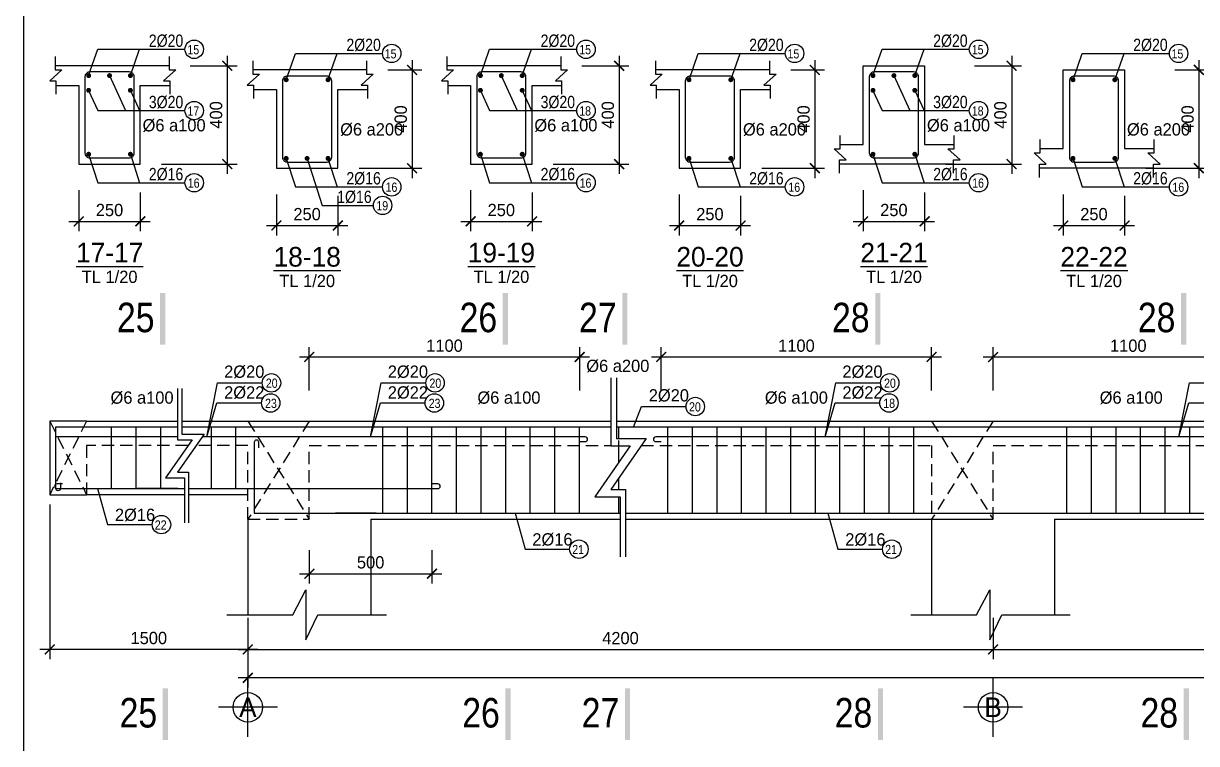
# Model space of a CAD drawing. Extents: x 394 to 4260, y -2056 to 747.
# Drawn here: x 3420.4 to 3659, y 411.4 to 557.9 of the extents above; entities that cross this region are included whole.
import ezdxf
from ezdxf.enums import TextEntityAlignment as Align

# ---------------------------------------------------------------- set-up
doc = ezdxf.new("R2010")
doc.units = 0
doc.header["$MEASUREMENT"] = 0
doc.linetypes.add('CENTER2', pattern=[1.125, 0.75, -0.125, 0.125, -0.125])
doc.linetypes.add('HIDDEN', pattern=[0.375, 0.25, -0.125])
doc.layers.get('0').update_dxf_attribs({"linetype": 'CONTINUOUS'})
doc.layers.get('DEFPOINTS').update_dxf_attribs({"linetype": 'CONTINUOUS'})
for name, color, linetype in [('cot', 8, 'CONTINUOUS'), ('DAI', 3, 'CONTINUOUS'), ('DIM', 1, 'CONTINUOUS'), ('DUT', 7, 'CENTER2'), ('MOTAAR', 1, 'CONTINUOUS'), ('TEXT', 7, 'CONTINUOUS'), ('THEP', 6, 'CONTINUOUS'), ('TU1', 9, 'CONTINUOUS'), ('TUONG', 7, 'CONTINUOUS')]:
    doc.layers.add(name, color=color, linetype=linetype)
doc.styles.add('DIM-NEW', font='VHELVCN.TTF')
doc.styles.add('style1', font='VGOUDYN.TTF')
doc.styles.add('T1', font='romans.shx')
doc.styles.add('T2', font='VTIMESN.TTF')
doc.dimstyles.new('TL20', dxfattribs={"dimtxt": 2.5, "dimasz": 2, "dimexe": 2, "dimexo": 2, "dimgap": 1, "dimtad": 1, "dimdec": 0, "dimlfac": 20, "dimzin": 0, "dimdsep": 46, "dimtxsty": 'T2', "dimblk": 'ARCHTICK', "dimcen": 2.5, "dimdle": 2, "dimclrd": 1, "dimclre": 1, "dimclrt": 2, "dimadec": 0, "dimazin": 0, "dimtfac": 1, "dimtdec": 0, "dimtix": 1, "dimtofl": 0, "dimtmove": 0, "dimatfit": 0, "dimldrblk": 'ARCHTICK', "dimfxl": 0, "dimtolj": 1, "dimtzin": 0, "dimlwd": -1, "dimlwe": -1, "dimarcsym": 0})

# ---------------------------------------------------------------- blocks, each defined once
blk = doc.blocks.new('_ARCHTICK')
at = {"color": 0, "linetype": 'ByBlock', "const_width": 0.15}
blk.add_lwpolyline([(-0.5, -0.5), (0.5, 0.5)], dxfattribs=at)
blk = doc.blocks.new('*D23')
at = {"layer": 'cot', "color": 1}
for p, q in [((3461.83, 551.26), (3461.83, 527.26)), ((3454.27, 549.26), (3463.83, 549.26)), ((3448.41, 529.26), (3463.83, 529.26))]:
    blk.add_line(p, q, dxfattribs=at)
at = {"layer": 'DEFPOINTS', "color": 0}
for p in [(3452.27, 549.26), (3446.41, 529.26), (3461.83, 529.26)]:
    blk.add_point(p, dxfattribs=at)
at = {"layer": 'cot', "color": 1, "xscale": 2, "yscale": 2, "zscale": 2}
for p, rotation in [((3461.83, 549.26), 90), ((3461.83, 529.26), 270)]:
    blk.add_blockref('_ARCHTICK', p, dxfattribs=dict(at, rotation=rotation))
at = {"layer": 'cot', "color": 2, "lineweight": -2, "insert": (3459.55, 539.26), "char_height": 2.5, "attachment_point": 5, "rotation": 90, "style": 'T2'}
blk.add_mtext('\\A1;400', dxfattribs=at)
blk = doc.blocks.new('*D22')
at = {"layer": 'cot', "color": 1}
for p, q in [((3431.62, 523.93), (3431.62, 515.6)), ((3444.12, 523.49), (3444.12, 515.6)), ((3429.62, 517.6), (3446.12, 517.6))]:
    blk.add_line(p, q, dxfattribs=at)
at = {"layer": 'DEFPOINTS', "color": 0}
for p in [(3431.62, 525.93), (3444.12, 525.49), (3444.12, 517.6)]:
    blk.add_point(p, dxfattribs=at)
at = {"layer": 'cot', "color": 1, "xscale": 2, "yscale": 2, "zscale": 2, "rotation": 180}
blk.add_blockref('_ARCHTICK', (3431.62, 517.6), dxfattribs=at)
at = {"layer": 'cot', "color": 1, "xscale": 2, "yscale": 2, "zscale": 2}
blk.add_blockref('_ARCHTICK', (3444.12, 517.6), dxfattribs=at)
at = {"layer": 'cot', "color": 2, "lineweight": -2, "insert": (3437.87, 519.9), "char_height": 2.5, "attachment_point": 5, "style": 'T2'}
blk.add_mtext('\\A1;250', dxfattribs=at)
blk = doc.blocks.new('*D25')
at = {"layer": 'cot', "color": 1}
for p, q in [((3499.4, 550.42), (3499.4, 526.42)), ((3494.5, 548.42), (3501.4, 548.42)), ((3488.64, 528.42), (3501.4, 528.42))]:
    blk.add_line(p, q, dxfattribs=at)
at = {"layer": 'DEFPOINTS', "color": 0}
for p in [(3492.5, 548.42), (3486.64, 528.42), (3499.4, 528.42)]:
    blk.add_point(p, dxfattribs=at)
at = {"layer": 'cot', "color": 1, "xscale": 2, "yscale": 2, "zscale": 2}
for p, rotation in [((3499.4, 548.42), 90), ((3499.4, 528.42), 270)]:
    blk.add_blockref('_ARCHTICK', p, dxfattribs=dict(at, rotation=rotation))
at = {"layer": 'cot', "color": 2, "lineweight": -2, "insert": (3497.12, 538.42), "char_height": 2.5, "attachment_point": 5, "rotation": 90, "style": 'T2'}
blk.add_mtext('\\A1;400', dxfattribs=at)
blk = doc.blocks.new('*D24')
at = {"layer": 'cot', "color": 1}
for p, q in [((3471.81, 523.09), (3471.81, 514.76)), ((3484.31, 522.81), (3484.31, 514.76)), ((3469.81, 516.76), (3486.31, 516.76))]:
    blk.add_line(p, q, dxfattribs=at)
at = {"layer": 'DEFPOINTS', "color": 0}
for p in [(3471.81, 525.09), (3484.31, 524.81), (3484.31, 516.76)]:
    blk.add_point(p, dxfattribs=at)
at = {"layer": 'cot', "color": 1, "xscale": 2, "yscale": 2, "zscale": 2, "rotation": 180}
blk.add_blockref('_ARCHTICK', (3471.81, 516.76), dxfattribs=at)
at = {"layer": 'cot', "color": 1, "xscale": 2, "yscale": 2, "zscale": 2}
blk.add_blockref('_ARCHTICK', (3484.31, 516.76), dxfattribs=at)
at = {"layer": 'cot', "color": 2, "lineweight": -2, "insert": (3478.06, 519.06), "char_height": 2.5, "attachment_point": 5, "style": 'T2'}
blk.add_mtext('\\A1;250', dxfattribs=at)
blk = doc.blocks.new('*D27')
at = {"layer": 'cot', "color": 1}
for p, q in [((3511.31, 523.93), (3511.31, 515.6)), ((3523.81, 523.49), (3523.81, 515.6)), ((3509.31, 517.6), (3525.81, 517.6))]:
    blk.add_line(p, q, dxfattribs=at)
at = {"layer": 'DEFPOINTS', "color": 0}
for p in [(3511.31, 525.93), (3523.81, 525.49), (3523.81, 517.6)]:
    blk.add_point(p, dxfattribs=at)
at = {"layer": 'cot', "color": 1, "xscale": 2, "yscale": 2, "zscale": 2, "rotation": 180}
blk.add_blockref('_ARCHTICK', (3511.31, 517.6), dxfattribs=at)
at = {"layer": 'cot', "color": 1, "xscale": 2, "yscale": 2, "zscale": 2}
blk.add_blockref('_ARCHTICK', (3523.81, 517.6), dxfattribs=at)
at = {"layer": 'cot', "color": 2, "lineweight": -2, "insert": (3517.56, 519.9), "char_height": 2.5, "attachment_point": 5, "style": 'T2'}
blk.add_mtext('\\A1;250', dxfattribs=at)
blk = doc.blocks.new('*D26')
at = {"layer": 'cot', "color": 1}
for p, q in [((3541.52, 551.26), (3541.52, 527.26)), ((3533.96, 549.26), (3543.52, 549.26)), ((3528.1, 529.26), (3543.52, 529.26))]:
    blk.add_line(p, q, dxfattribs=at)
at = {"layer": 'DEFPOINTS', "color": 0}
for p in [(3531.96, 549.26), (3526.1, 529.26), (3541.52, 529.26)]:
    blk.add_point(p, dxfattribs=at)
at = {"layer": 'cot', "color": 1, "xscale": 2, "yscale": 2, "zscale": 2}
for p, rotation in [((3541.52, 549.26), 90), ((3541.52, 529.26), 270)]:
    blk.add_blockref('_ARCHTICK', p, dxfattribs=dict(at, rotation=rotation))
at = {"layer": 'cot', "color": 2, "lineweight": -2, "insert": (3539.24, 539.26), "char_height": 2.5, "attachment_point": 5, "rotation": 90, "style": 'T2'}
blk.add_mtext('\\A1;400', dxfattribs=at)
blk = doc.blocks.new('*D29')
at = {"layer": 'cot', "color": 1}
for p, q in [((3553.74, 523.09), (3553.74, 514.76)), ((3566.24, 522.81), (3566.24, 514.76)), ((3551.74, 516.76), (3568.24, 516.76))]:
    blk.add_line(p, q, dxfattribs=at)
at = {"layer": 'DEFPOINTS', "color": 0}
for p in [(3553.74, 525.09), (3566.24, 524.81), (3566.24, 516.76)]:
    blk.add_point(p, dxfattribs=at)
at = {"layer": 'cot', "color": 1, "xscale": 2, "yscale": 2, "zscale": 2, "rotation": 180}
blk.add_blockref('_ARCHTICK', (3553.74, 516.76), dxfattribs=at)
at = {"layer": 'cot', "color": 1, "xscale": 2, "yscale": 2, "zscale": 2}
blk.add_blockref('_ARCHTICK', (3566.24, 516.76), dxfattribs=at)
at = {"layer": 'cot', "color": 2, "lineweight": -2, "insert": (3559.99, 519.06), "char_height": 2.5, "attachment_point": 5, "style": 'T2'}
blk.add_mtext('\\A1;250', dxfattribs=at)
blk = doc.blocks.new('*D28')
at = {"layer": 'cot', "color": 1}
for p, q in [((3581.33, 550.42), (3581.33, 526.42)), ((3576.43, 548.42), (3583.33, 548.42)), ((3570.57, 528.42), (3583.33, 528.42))]:
    blk.add_line(p, q, dxfattribs=at)
at = {"layer": 'DEFPOINTS', "color": 0}
for p in [(3574.43, 548.42), (3568.57, 528.42), (3581.33, 528.42)]:
    blk.add_point(p, dxfattribs=at)
at = {"layer": 'cot', "color": 1, "xscale": 2, "yscale": 2, "zscale": 2}
for p, rotation in [((3581.33, 548.42), 90), ((3581.33, 528.42), 270)]:
    blk.add_blockref('_ARCHTICK', p, dxfattribs=dict(at, rotation=rotation))
at = {"layer": 'cot', "color": 2, "lineweight": -2, "insert": (3579.05, 538.42), "char_height": 2.5, "attachment_point": 5, "rotation": 90, "style": 'T2'}
blk.add_mtext('\\A1;400', dxfattribs=at)
blk = doc.blocks.new('*D31')
at = {"layer": 'cot', "color": 1}
for p, q in [((3621.37, 551.26), (3621.37, 527.26)), ((3613.81, 549.26), (3623.37, 549.26)), ((3607.95, 529.26), (3623.37, 529.26))]:
    blk.add_line(p, q, dxfattribs=at)
at = {"layer": 'DEFPOINTS', "color": 0}
for p in [(3611.81, 549.26), (3605.95, 529.26), (3621.37, 529.26)]:
    blk.add_point(p, dxfattribs=at)
at = {"layer": 'cot', "color": 1, "xscale": 2, "yscale": 2, "zscale": 2}
for p, rotation in [((3621.37, 549.26), 90), ((3621.37, 529.26), 270)]:
    blk.add_blockref('_ARCHTICK', p, dxfattribs=dict(at, rotation=rotation))
at = {"layer": 'cot', "color": 2, "lineweight": -2, "insert": (3619.09, 539.26), "char_height": 2.5, "attachment_point": 5, "rotation": 90, "style": 'T2'}
blk.add_mtext('\\A1;400', dxfattribs=at)
blk = doc.blocks.new('*D30')
at = {"layer": 'cot', "color": 1}
for p, q in [((3591.16, 523.93), (3591.16, 515.6)), ((3603.66, 523.49), (3603.66, 515.6)), ((3589.16, 517.6), (3605.66, 517.6))]:
    blk.add_line(p, q, dxfattribs=at)
at = {"layer": 'DEFPOINTS', "color": 0}
for p in [(3591.16, 525.93), (3603.66, 525.49), (3603.66, 517.6)]:
    blk.add_point(p, dxfattribs=at)
at = {"layer": 'cot', "color": 1, "xscale": 2, "yscale": 2, "zscale": 2, "rotation": 180}
blk.add_blockref('_ARCHTICK', (3591.16, 517.6), dxfattribs=at)
at = {"layer": 'cot', "color": 1, "xscale": 2, "yscale": 2, "zscale": 2}
blk.add_blockref('_ARCHTICK', (3603.66, 517.6), dxfattribs=at)
at = {"layer": 'cot', "color": 2, "lineweight": -2, "insert": (3597.41, 519.9), "char_height": 2.5, "attachment_point": 5, "style": 'T2'}
blk.add_mtext('\\A1;250', dxfattribs=at)
blk = doc.blocks.new('*D33')
at = {"layer": 'cot', "color": 1}
for p, q in [((3659.44, 550.42), (3659.44, 526.42)), ((3654.54, 548.42), (3661.44, 548.42)), ((3648.68, 528.42), (3661.44, 528.42))]:
    blk.add_line(p, q, dxfattribs=at)
at = {"layer": 'DEFPOINTS', "color": 0}
for p in [(3652.54, 548.42), (3646.68, 528.42), (3659.44, 528.42)]:
    blk.add_point(p, dxfattribs=at)
at = {"layer": 'cot', "color": 1, "xscale": 2, "yscale": 2, "zscale": 2}
for p, rotation in [((3659.44, 548.42), 90), ((3659.44, 528.42), 270)]:
    blk.add_blockref('_ARCHTICK', p, dxfattribs=dict(at, rotation=rotation))
at = {"layer": 'cot', "color": 2, "lineweight": -2, "insert": (3657.16, 538.42), "char_height": 2.5, "attachment_point": 5, "rotation": 90, "style": 'T2'}
blk.add_mtext('\\A1;400', dxfattribs=at)
blk = doc.blocks.new('*D32')
at = {"layer": 'cot', "color": 1}
for p, q in [((3631.85, 523.09), (3631.85, 514.76)), ((3644.35, 522.81), (3644.35, 514.76)), ((3629.85, 516.76), (3646.35, 516.76))]:
    blk.add_line(p, q, dxfattribs=at)
at = {"layer": 'DEFPOINTS', "color": 0}
for p in [(3631.85, 525.09), (3644.35, 524.81), (3644.35, 516.76)]:
    blk.add_point(p, dxfattribs=at)
at = {"layer": 'cot', "color": 1, "xscale": 2, "yscale": 2, "zscale": 2, "rotation": 180}
blk.add_blockref('_ARCHTICK', (3631.85, 516.76), dxfattribs=at)
at = {"layer": 'cot', "color": 1, "xscale": 2, "yscale": 2, "zscale": 2}
blk.add_blockref('_ARCHTICK', (3644.35, 516.76), dxfattribs=at)
at = {"layer": 'cot', "color": 2, "lineweight": -2, "insert": (3638.1, 519.06), "char_height": 2.5, "attachment_point": 5, "style": 'T2'}
blk.add_mtext('\\A1;250', dxfattribs=at)
blk = doc.blocks.new('*D66')
at = {"layer": 'DEFPOINTS', "color": 0}
for p in [(3672.59, 490.02), (3617.59, 481.21), (3672.59, 481.21)]:
    blk.add_point(p, dxfattribs=at)
at = {"layer": 'TUONG', "color": 1}
for p, q in [((3617.59, 483.21), (3617.59, 492.02)), ((3672.59, 483.21), (3672.59, 492.02)), ((3615.59, 490.02), (3674.59, 490.02))]:
    blk.add_line(p, q, dxfattribs=at)
at = {"layer": 'TUONG', "color": 1, "xscale": 2, "yscale": 2, "zscale": 2, "rotation": 180}
blk.add_blockref('_ARCHTICK', (3617.59, 490.02), dxfattribs=at)
at = {"layer": 'TUONG', "color": 1, "xscale": 2, "yscale": 2, "zscale": 2}
blk.add_blockref('_ARCHTICK', (3672.59, 490.02), dxfattribs=at)
at = {"layer": 'TUONG', "color": 2, "insert": (3645.09, 492.3), "char_height": 2.5, "attachment_point": 5, "style": 'T2'}
blk.add_mtext('\\A1;1100', dxfattribs=at)
blk = doc.blocks.new('*D65')
at = {"layer": 'DEFPOINTS', "color": 0}
for p in [(3605.09, 490.02), (3550.09, 481.21), (3605.09, 481.21)]:
    blk.add_point(p, dxfattribs=at)
at = {"layer": 'TUONG', "color": 1}
for p, q in [((3550.09, 483.21), (3550.09, 492.02)), ((3605.09, 483.21), (3605.09, 492.02)), ((3548.09, 490.02), (3607.09, 490.02))]:
    blk.add_line(p, q, dxfattribs=at)
at = {"layer": 'TUONG', "color": 1, "xscale": 2, "yscale": 2, "zscale": 2, "rotation": 180}
blk.add_blockref('_ARCHTICK', (3550.09, 490.02), dxfattribs=at)
at = {"layer": 'TUONG', "color": 1, "xscale": 2, "yscale": 2, "zscale": 2}
blk.add_blockref('_ARCHTICK', (3605.09, 490.02), dxfattribs=at)
at = {"layer": 'TUONG', "color": 2, "insert": (3577.59, 492.3), "char_height": 2.5, "attachment_point": 5, "style": 'T2'}
blk.add_mtext('\\A1;1100', dxfattribs=at)
blk = doc.blocks.new('*D64')
at = {"layer": 'DEFPOINTS', "color": 0}
for p in [(3533.51, 490.02), (3478.51, 481.21), (3533.51, 481.21)]:
    blk.add_point(p, dxfattribs=at)
at = {"layer": 'TUONG', "color": 1}
for p, q in [((3478.51, 483.21), (3478.51, 492.02)), ((3533.51, 483.21), (3533.51, 492.02)), ((3476.51, 490.02), (3535.51, 490.02))]:
    blk.add_line(p, q, dxfattribs=at)
at = {"layer": 'TUONG', "color": 1, "xscale": 2, "yscale": 2, "zscale": 2, "rotation": 180}
blk.add_blockref('_ARCHTICK', (3478.51, 490.02), dxfattribs=at)
at = {"layer": 'TUONG', "color": 1, "xscale": 2, "yscale": 2, "zscale": 2}
blk.add_blockref('_ARCHTICK', (3533.51, 490.02), dxfattribs=at)
at = {"layer": 'TUONG', "color": 2, "insert": (3506.01, 492.3), "char_height": 2.5, "attachment_point": 5, "style": 'T2'}
blk.add_mtext('\\A1;1100', dxfattribs=at)
blk = doc.blocks.new('truc2')
at = {"layer": 'MOTAAR'}
for p, q in [((0, -15), (0, 0)), ((7.5, -7.5), (-7.5, -7.5))]:
    blk.add_line(p, q, dxfattribs=at)
blk.add_lwpolyline([(0, -3.5), (0, -1.84)], dxfattribs=at)
blk.add_circle((0, -7.5), 3.75, dxfattribs=at)
at = {"layer": 'TEXT', "style": 'T2'}
blk.add_attdef('1', text='', height=5, dxfattribs=at).set_placement((0, -7.5), align=Align.MIDDLE_CENTER)
blk = doc.blocks.new('*D60')
at = {"layer": 'DEFPOINTS', "color": 0}
for p in [(3617.59, 438.92), (3758.51, 437.14), (3758.51, 430.53)]:
    blk.add_point(p, dxfattribs=at)
at = {"layer": 'TUONG', "color": 1}
for p, q in [((3617.59, 436.92), (3617.59, 428.53)), ((3758.51, 435.14), (3758.51, 428.53)), ((3615.59, 430.53), (3760.51, 430.53))]:
    blk.add_line(p, q, dxfattribs=at)
at = {"layer": 'TUONG', "color": 1, "xscale": 2, "yscale": 2, "zscale": 2, "rotation": 180}
blk.add_blockref('_ARCHTICK', (3617.59, 430.53), dxfattribs=at)
at = {"layer": 'TUONG', "color": 1, "xscale": 2, "yscale": 2, "zscale": 2}
blk.add_blockref('_ARCHTICK', (3758.51, 430.53), dxfattribs=at)
at = {"layer": 'TUONG', "color": 2, "insert": (3688.05, 432.81), "char_height": 2.5, "attachment_point": 5, "style": 'T2'}
blk.add_mtext('\\A1;4200', dxfattribs=at)
blk = doc.blocks.new('*D59')
at = {"layer": 'DEFPOINTS', "color": 0}
for p in [(3466.01, 438.92), (3617.59, 438.92), (3617.59, 430.53)]:
    blk.add_point(p, dxfattribs=at)
at = {"layer": 'TUONG', "color": 1}
for p, q in [((3466.01, 436.92), (3466.01, 428.53)), ((3617.59, 436.92), (3617.59, 428.53)), ((3464.01, 430.53), (3619.59, 430.53))]:
    blk.add_line(p, q, dxfattribs=at)
at = {"layer": 'TUONG', "color": 1, "xscale": 2, "yscale": 2, "zscale": 2, "rotation": 180}
blk.add_blockref('_ARCHTICK', (3466.01, 430.53), dxfattribs=at)
at = {"layer": 'TUONG', "color": 1, "xscale": 2, "yscale": 2, "zscale": 2}
blk.add_blockref('_ARCHTICK', (3617.59, 430.53), dxfattribs=at)
at = {"layer": 'TUONG', "color": 2, "insert": (3541.8, 432.81), "char_height": 2.5, "attachment_point": 5, "style": 'T2'}
blk.add_mtext('\\A1;4200', dxfattribs=at)
blk = doc.blocks.new('*D58')
at = {"layer": 'DEFPOINTS', "color": 0}
for p in [(3466.01, 434.45), (4217.7, 434.45), (3466.01, 424.75)]:
    blk.add_point(p, dxfattribs=at)
at = {"layer": 'TUONG', "color": 1}
for p, q in [((3466.01, 432.45), (3466.01, 422.75)), ((4217.7, 432.45), (4217.7, 422.75)), ((4219.7, 424.75), (3464.01, 424.75))]:
    blk.add_line(p, q, dxfattribs=at)
at = {"layer": 'TUONG', "color": 1, "xscale": 2, "yscale": 2, "zscale": 2, "rotation": 180}
blk.add_blockref('_ARCHTICK', (3466.01, 424.75), dxfattribs=at)
at = {"layer": 'TUONG', "color": 1, "xscale": 2, "yscale": 2, "zscale": 2}
blk.add_blockref('_ARCHTICK', (4217.7, 424.75), dxfattribs=at)
at = {"layer": 'TUONG', "color": 2, "insert": (3841.85, 427.03), "char_height": 2.5, "attachment_point": 5, "style": 'T2'}
blk.add_mtext('\\A1;20800', dxfattribs=at)
blk = doc.blocks.new('*D74')
at = {"layer": 'DEFPOINTS', "color": 0}
for p in [(3425.71, 461.99), (3466.01, 436.92), (3425.71, 430.53)]:
    blk.add_point(p, dxfattribs=at)
at = {"layer": 'TUONG', "color": 1}
for p, q in [((3425.71, 459.99), (3425.71, 428.53)), ((3466.01, 434.92), (3466.01, 428.53)), ((3468.01, 430.53), (3423.71, 430.53))]:
    blk.add_line(p, q, dxfattribs=at)
at = {"layer": 'TUONG', "color": 1, "xscale": 2, "yscale": 2, "zscale": 2, "rotation": 180}
blk.add_blockref('_ARCHTICK', (3425.71, 430.53), dxfattribs=at)
at = {"layer": 'TUONG', "color": 1, "xscale": 2, "yscale": 2, "zscale": 2}
blk.add_blockref('_ARCHTICK', (3466.01, 430.53), dxfattribs=at)
at = {"layer": 'TUONG', "color": 2, "insert": (3445.86, 432.83), "char_height": 2.5, "attachment_point": 5, "style": 'T2'}
blk.add_mtext('\\A1;1500', dxfattribs=at)
blk = doc.blocks.new('*D76')
at = {"layer": 'DEFPOINTS', "color": 0}
for p in [(3478.51, 452.74), (3503.45, 452.74), (3503.45, 445.92)]:
    blk.add_point(p, dxfattribs=at)
at = {"layer": 'TUONG', "color": 1}
for p, q in [((3478.51, 450.74), (3478.51, 443.92)), ((3503.45, 450.74), (3503.45, 443.92)), ((3476.51, 445.92), (3505.45, 445.92))]:
    blk.add_line(p, q, dxfattribs=at)
at = {"layer": 'TUONG', "color": 1, "xscale": 2, "yscale": 2, "zscale": 2, "rotation": 180}
blk.add_blockref('_ARCHTICK', (3478.51, 445.92), dxfattribs=at)
at = {"layer": 'TUONG', "color": 1, "xscale": 2, "yscale": 2, "zscale": 2}
blk.add_blockref('_ARCHTICK', (3503.45, 445.92), dxfattribs=at)
at = {"layer": 'TUONG', "color": 2, "insert": (3490.98, 448.22), "char_height": 2.5, "attachment_point": 5, "style": 'T2'}
blk.add_mtext('\\A1;500', dxfattribs=at)

msp = doc.modelspace()

# ---------------------------------------------------------------- linework, layer by layer
at = {"layer": 'cot', "lineweight": -2, "ltscale": 10}
for points in [[(3433.623, 547.259), (3435.501, 552.607), (3453.215, 552.607)], [(3442.123, 547.259), (3444.001, 552.607)], [(3473.808, 546.416), (3475.686, 551.764), (3493.4, 551.764)], [(3482.308, 546.416), (3484.186, 551.764)], [(3513.313, 547.259), (3515.192, 552.607), (3532.906, 552.607)], [(3521.813, 547.259), (3523.692, 552.607)], [(3555.738, 546.416), (3557.616, 551.764), (3575.33, 551.764)], [(3564.238, 546.416), (3566.116, 551.764)], [(3593.162, 547.259), (3595.04, 552.607), (3612.754, 552.607)], [(3601.662, 547.259), (3603.54, 552.607)], [(3633.848, 546.416), (3635.727, 551.764), (3653.441, 551.764)], [(3642.348, 546.416), (3644.227, 551.764)], [(3437.873, 547.259), (3441.089, 540.134)], [(3517.563, 547.259), (3520.78, 540.134)], [(3597.412, 547.259), (3600.628, 540.134)], [(3433.623, 544.259), (3435.501, 540.134), (3453.215, 540.134)], [(3442.123, 544.259), (3444.001, 540.134)], [(3513.313, 544.259), (3515.192, 540.134), (3532.906, 540.134)], [(3521.813, 544.259), (3523.692, 540.134)], [(3593.162, 544.259), (3595.04, 540.134), (3612.754, 540.134)], [(3601.662, 544.259), (3603.54, 540.134)], [(3433.623, 531.259), (3435.501, 525.465), (3453.215, 525.465)], [(3442.123, 531.259), (3444.001, 525.465)], [(3473.808, 530.416), (3475.686, 524.621), (3493.4, 524.621)], [(3478.058, 530.416), (3481.13, 520.848), (3491.532, 520.848)], [(3482.308, 530.416), (3484.186, 524.621)], [(3513.313, 531.259), (3515.192, 525.465), (3532.906, 525.465)], [(3521.813, 531.259), (3523.692, 525.465)], [(3555.738, 530.416), (3557.616, 524.621), (3575.33, 524.621)], [(3564.238, 530.416), (3566.116, 524.621)], [(3593.162, 531.259), (3595.04, 525.465), (3612.754, 525.465)], [(3601.662, 531.259), (3603.54, 525.465)], [(3633.848, 530.416), (3635.727, 524.621), (3653.441, 524.621)], [(3642.348, 530.416), (3644.227, 524.621)]]:
    msp.add_lwpolyline(points, dxfattribs=at)
at = {"layer": 'DAI'}
for p, q in [((3438.219, 475.742), (3438.219, 463.242)), ((3443.219, 475.742), (3443.219, 463.242)), ((3448.219, 475.742), (3448.219, 463.242)), ((3458.519, 475.742), (3458.519, 463.242)), ((3463.519, 475.742), (3463.519, 463.242)), ((3493.447, 458.242), (3493.447, 475.742)), ((3498.447, 458.242), (3498.447, 475.742)), ((3503.447, 458.242), (3503.447, 475.742)), ((3508.447, 458.242), (3508.447, 475.742)), ((3513.447, 458.242), (3513.447, 475.742)), ((3518.447, 458.242), (3518.447, 475.742)), ((3523.447, 458.242), (3523.447, 475.742)), ((3528.447, 458.242), (3528.447, 475.742)), ((3533.447, 458.242), (3533.447, 475.742)), ((3541.439, 473.42), (3541.439, 475.742)), ((3551.439, 458.242), (3551.439, 475.742)), ((3556.439, 458.242), (3556.439, 475.742)), ((3561.439, 458.242), (3561.439, 475.742)), ((3566.439, 458.242), (3566.439, 475.742)), ((3571.439, 458.242), (3571.439, 475.742)), ((3576.439, 458.242), (3576.439, 475.742)), ((3581.439, 458.242), (3581.439, 475.742)), ((3586.439, 458.242), (3586.439, 475.742)), ((3591.439, 458.242), (3591.439, 475.742)), ((3596.439, 458.242), (3596.439, 475.742)), ((3601.439, 458.242), (3601.439, 475.742)), ((3632.601, 458.242), (3632.601, 475.742)), ((3637.601, 458.242), (3637.601, 475.742)), ((3642.601, 458.242), (3642.601, 475.742)), ((3647.601, 458.242), (3647.601, 475.742)), ((3652.601, 458.242), (3652.601, 475.742)), ((3657.601, 458.242), (3657.601, 475.742)), ((3541.439, 468.567), (3541.439, 473.005)), ((3541.439, 463.084), (3541.439, 465.4)), ((3541.439, 458.242), (3541.439, 461.584))]:
    msp.add_line(p, q, dxfattribs=at)
for points in [[(3442.873, 547.009, 0.4142136), (3441.873, 548.009), (3433.873, 548.009, 0.4142136), (3432.873, 547.009), (3432.873, 531.509, 0.4142136), (3433.873, 530.509), (3441.873, 530.509, 0.4142136), (3442.873, 531.509)], [(3483.058, 546.166, 0.4142136), (3482.058, 547.166), (3474.058, 547.166, 0.4142136), (3473.058, 546.166), (3473.058, 530.666, 0.4142136), (3474.058, 529.666), (3482.058, 529.666, 0.4142136), (3483.058, 530.666)], [(3522.563, 547.009, 0.4142136), (3521.563, 548.009), (3513.563, 548.009, 0.4142136), (3512.563, 547.009), (3512.563, 531.509, 0.4142136), (3513.563, 530.509), (3521.563, 530.509, 0.4142136), (3522.563, 531.509)], [(3564.988, 546.166, 0.4142136), (3563.988, 547.166), (3555.988, 547.166, 0.4142136), (3554.988, 546.166), (3554.988, 530.666, 0.4142136), (3555.988, 529.666), (3563.988, 529.666, 0.4142136), (3564.988, 530.666)], [(3602.412, 547.009, 0.4142136), (3601.412, 548.009), (3593.412, 548.009, 0.4142136), (3592.412, 547.009), (3592.412, 531.509, 0.4142136), (3593.412, 530.509), (3601.412, 530.509, 0.4142136), (3602.412, 531.509)], [(3643.098, 546.166, 0.4142136), (3642.098, 547.166), (3634.098, 547.166, 0.4142136), (3633.098, 546.166), (3633.098, 530.666, 0.4142136), (3634.098, 529.666), (3642.098, 529.666, 0.4142136), (3643.098, 530.666)]]:
    msp.add_lwpolyline(points, format="xyb", close=True, dxfattribs=at)
at = {"layer": 'DUT', "linetype": 'HIDDEN', "ltscale": 10}
for p, q in [((3433.209, 476.992), (3425.709, 461.992)), ((3425.709, 476.992), (3433.209, 461.992)), ((3466.009, 476.992), (3478.509, 456.992)), ((3478.509, 476.992), (3466.009, 456.992)), ((3605.088, 476.992), (3617.588, 456.992)), ((3617.588, 476.992), (3605.088, 456.992)), ((3433.209, 471.992), (3433.209, 461.992)), ((3453.82, 471.992), (3433.209, 471.992)), ((3466.009, 471.992), (3455.476, 471.992)), ((3466.009, 456.992), (3466.009, 471.992))]:
    msp.add_line(p, q, dxfattribs=at)
for points in [[(3466.009, 456.992), (3466.009, 456.992), (3466.009, 456.992), (3478.509, 456.992), (3478.509, 471.992), (3539.861, 471.992)], [(3546.036, 471.992), (3605.088, 471.992), (3605.088, 456.992), (3617.588, 456.992), (3617.588, 471.992), (3679.444, 471.992)]]:
    msp.add_lwpolyline(points, dxfattribs=at)
at = {"layer": 'TEXT', "ltscale": 10}
msp.add_lwpolyline([(3420.367, 153.21), (4260.367, 153.21), (4260.367, 747.21), (3420.367, 747.21)], close=True, dxfattribs=at)
for points in [[(3448.168, 492.514), (3449.218, 492.514), (3448.168, 503.014), (3449.218, 503.014)], [(3517.862, 492.514), (3518.912, 492.514), (3517.862, 503.014), (3518.912, 503.014)], [(3542.158, 492.514), (3543.208, 492.514), (3542.158, 503.014), (3543.208, 503.014)], [(3593.623, 492.514), (3594.673, 492.514), (3593.623, 503.014), (3594.673, 503.014)], [(3655.819, 492.514), (3656.869, 492.514), (3655.819, 503.014), (3656.869, 503.014)], [(3448.708, 412.103), (3449.758, 412.103), (3448.708, 422.603), (3449.758, 422.603)], [(3518.402, 412.103), (3519.452, 412.103), (3518.402, 422.603), (3519.452, 422.603)], [(3542.697, 412.103), (3543.747, 412.103), (3542.697, 422.603), (3543.747, 422.603)], [(3594.163, 412.103), (3595.213, 412.103), (3594.163, 422.603), (3595.213, 422.603)], [(3656.358, 412.103), (3657.408, 412.103), (3656.358, 422.603), (3657.408, 422.603)]]:
    msp.add_trace(points, dxfattribs=at)
at = {"layer": 'THEP', "const_width": 0.5}
for points in [[(3433.373, 547.259, 1), (3433.873, 547.259, 1)], [(3438.123, 547.259, -1), (3437.623, 547.259, -1)], [(3442.373, 547.259, -1), (3441.873, 547.259, -1)], [(3473.558, 546.416, 1), (3474.058, 546.416, 1)], [(3482.558, 546.416, -1), (3482.058, 546.416, -1)], [(3513.063, 547.259, 1), (3513.563, 547.259, 1)], [(3517.813, 547.259, -1), (3517.313, 547.259, -1)], [(3522.063, 547.259, -1), (3521.563, 547.259, -1)], [(3555.488, 546.416, 1), (3555.988, 546.416, 1)], [(3564.488, 546.416, -1), (3563.988, 546.416, -1)], [(3592.912, 547.259, 1), (3593.412, 547.259, 1)], [(3597.662, 547.259, -1), (3597.162, 547.259, -1)], [(3601.912, 547.259, -1), (3601.412, 547.259, -1)], [(3633.598, 546.416, 1), (3634.098, 546.416, 1)], [(3642.598, 546.416, -1), (3642.098, 546.416, -1)], [(3433.373, 544.259, 1), (3433.873, 544.259, 1)], [(3442.373, 544.259, -1), (3441.873, 544.259, -1)], [(3513.063, 544.259, 1), (3513.563, 544.259, 1)], [(3522.063, 544.259, -1), (3521.563, 544.259, -1)], [(3592.912, 544.259, 1), (3593.412, 544.259, 1)], [(3601.912, 544.259, -1), (3601.412, 544.259, -1)], [(3433.373, 531.259, -1), (3433.873, 531.259, -1)], [(3442.373, 531.259, 1), (3441.873, 531.259, 1)], [(3473.558, 530.416, -1), (3474.058, 530.416, -1)], [(3478.308, 530.416, 1), (3477.808, 530.416, 1)], [(3482.558, 530.416, 1), (3482.058, 530.416, 1)], [(3513.063, 531.259, -1), (3513.563, 531.259, -1)], [(3522.063, 531.259, 1), (3521.563, 531.259, 1)], [(3555.488, 530.416, -1), (3555.988, 530.416, -1)], [(3564.488, 530.416, 1), (3563.988, 530.416, 1)], [(3592.912, 531.259, -1), (3593.412, 531.259, -1)], [(3601.912, 531.259, 1), (3601.412, 531.259, 1)], [(3633.598, 530.416, -1), (3634.098, 530.416, -1)], [(3642.598, 530.416, 1), (3642.098, 530.416, 1)]]:
    msp.add_lwpolyline(points, format="xyb", close=True, dxfattribs=at)
at = {"layer": 'THEP', "ltscale": 10}
for points in [[(3427.896, 464.391), (3427.896, 463.264, -1), (3426.959, 463.264), (3426.959, 475.782)], [(3533.509, 472.805), (3534.636, 472.805, 1), (3534.636, 473.742), (3533.509, 473.742), (3456.697, 473.742)], [(3468.243, 471.527), (3468.243, 472.655, 1), (3467.306, 472.655), (3467.306, 458.242)], [(3672.588, 472.805), (3673.715, 472.805, 1), (3673.715, 473.742), (3672.588, 473.742), (3606.338, 473.742), (3550.088, 473.742), (3548.96, 473.742, 1), (3548.96, 472.805), (3550.088, 472.805)], [(3428.29, 464.18), (3427.162, 464.18, 1), (3427.162, 463.242), (3428.569, 463.242), (3449.342, 463.242), (3451.779, 463.242), (3446.43, 463.242), (3446.767, 463.242), (3443.519, 463.242), (3453.098, 463.242)], [(3503.536, 463.242), (3504.663, 463.242, 1), (3504.663, 464.18), (3503.536, 464.18)]]:
    msp.add_lwpolyline(points, format="xyb", dxfattribs=at)
for points in [[(3426.959, 475.742), (3426.959, 475.742)], [(3451.717, 475.742), (3426.959, 475.742)], [(3539.861, 475.742), (3452.577, 475.742)], [(3679.444, 475.742), (3541.008, 475.742)], [(3451.717, 473.742), (3426.959, 473.742)], [(3453.958, 463.242), (3470.229, 463.242), (3503.447, 463.242)], [(3467.306, 458.242), (3467.306, 458.242), (3489.642, 458.242), (3492.079, 458.242), (3486.731, 458.242), (3487.068, 458.242), (3483.819, 458.242), (3534.411, 458.242), (3541.703, 458.242)], [(3542.849, 458.242), (3681.286, 458.242)]]:
    msp.add_lwpolyline(points, dxfattribs=at)
at = {"layer": 'TU1'}
for points in [[(3426.815, 551.134), (3426.815, 548.416), (3428.175, 548.416), (3425.708, 546.161), (3426.97, 546.161), (3426.97, 543.447)], [(3449.977, 551.134), (3449.977, 548.416), (3451.337, 548.416), (3448.871, 546.161), (3450.133, 546.161), (3450.133, 543.447)], [(3466.999, 550.29), (3466.999, 547.572), (3468.359, 547.572), (3465.893, 545.317), (3467.155, 545.317), (3467.155, 542.603)], [(3490.162, 550.29), (3490.162, 547.572), (3491.522, 547.572), (3489.055, 545.317), (3490.318, 545.317), (3490.318, 542.603)], [(3506.505, 551.134), (3506.505, 548.416), (3507.865, 548.416), (3505.399, 546.161), (3506.661, 546.161), (3506.661, 543.447)], [(3529.668, 551.134), (3529.668, 548.416), (3531.028, 548.416), (3528.561, 546.161), (3529.823, 546.161), (3529.823, 543.447)], [(3548.93, 550.29), (3548.93, 547.572), (3550.29, 547.572), (3547.823, 545.317), (3549.085, 545.317), (3549.085, 542.603)], [(3572.092, 550.29), (3572.092, 547.572), (3573.452, 547.572), (3570.986, 545.317), (3572.248, 545.317), (3572.248, 542.603)], [(3586.354, 527.385), (3586.354, 530.103), (3587.714, 530.103), (3585.247, 532.358), (3586.509, 532.358), (3586.509, 535.071)], [(3609.516, 527.385), (3609.516, 530.103), (3610.876, 530.103), (3608.41, 532.358), (3609.672, 532.358), (3609.672, 535.071)], [(3627.04, 526.541), (3627.04, 529.259), (3628.4, 529.259), (3625.934, 531.514), (3627.196, 531.514), (3627.196, 534.228)], [(3650.203, 526.541), (3650.203, 529.259), (3651.563, 529.259), (3649.096, 531.514), (3650.358, 531.514), (3650.358, 534.228)]]:
    msp.add_lwpolyline(points, dxfattribs=at)
at = {"layer": 'TU1', "lineweight": -2, "ltscale": 10}
for points in [[(3457.689, 473.742), (3459.861, 484.749), (3468.936, 484.749)], [(3490.972, 473.742), (3493.144, 484.749), (3502.219, 484.749)], [(3583.438, 473.742), (3585.61, 484.749), (3594.685, 484.749)], [(3655.392, 473.742), (3657.563, 484.749), (3666.639, 484.749)], [(3457.689, 473.742), (3459.706, 480.659), (3468.781, 480.659)], [(3490.972, 473.742), (3492.989, 480.659), (3502.064, 480.659)], [(3544.448, 475.742), (3546.064, 479.932), (3555.14, 479.932)], [(3583.438, 473.742), (3585.455, 480.659), (3594.53, 480.659)], [(3655.392, 473.742), (3657.408, 480.659), (3666.484, 480.659)], [(3435.451, 463.242), (3437.488, 455.916), (3446.563, 455.916)], [(3520.352, 458.242), (3522.389, 450.916), (3531.464, 450.916)], [(3584.002, 458.242), (3586.039, 450.916), (3595.114, 450.916)]]:
    msp.add_lwpolyline(points, dxfattribs=at)
at = {"layer": 'TU1', "ltscale": 10}
for centre in [(3455.09, 552.607), (3495.275, 551.764), (3534.781, 552.607), (3577.205, 551.764), (3614.629, 552.607), (3655.316, 551.764), (3455.09, 540.134), (3534.781, 540.134), (3614.629, 540.134), (3455.09, 525.465), (3534.781, 525.465), (3614.629, 525.465), (3495.275, 524.621), (3577.205, 524.621), (3655.316, 524.621), (3493.407, 520.848), (3470.811, 484.749), (3504.094, 484.749), (3596.56, 484.749), (3470.656, 480.659), (3503.939, 480.659), (3596.405, 480.659), (3557.015, 479.932), (3448.438, 455.916), (3533.339, 450.916), (3596.989, 450.916)]:
    msp.add_circle(centre, 1.875, dxfattribs=at)
at = {"layer": 'TUONG'}
for p, q in [((3433.209, 476.992), (3451.717, 476.992)), ((3452.577, 476.992), (3466.009, 476.992)), ((3466.009, 476.992), (3539.861, 476.992)), ((3541.008, 476.992), (3679.444, 476.992)), ((3453.098, 461.992), (3433.209, 461.992)), ((3466.009, 461.992), (3453.958, 461.992)), ((3466.009, 456.992), (3466.009, 437.544)), ((3491.009, 456.992), (3541.703, 456.992)), ((3491.009, 456.992), (3491.009, 437.544)), ((3542.849, 456.992), (3617.588, 456.992)), ((3605.088, 456.992), (3605.088, 437.544)), ((3630.088, 456.992), (3681.286, 456.992)), ((3630.088, 456.992), (3630.088, 437.544))]:
    msp.add_line(p, q, dxfattribs=at)
for points in [[(3449.977, 549.259), (3426.815, 549.259)], [(3529.668, 549.259), (3506.505, 549.259)], [(3586.548, 533.259), (3591.162, 533.259), (3591.162, 549.259), (3603.662, 549.259), (3603.662, 533.259), (3609.711, 533.259)], [(3490.162, 548.416), (3466.999, 548.416)], [(3572.092, 548.416), (3548.93, 548.416)], [(3627.235, 532.416), (3631.848, 532.416), (3631.848, 548.416), (3644.348, 548.416), (3644.348, 532.416), (3650.397, 532.416)], [(3427.009, 545.259), (3431.623, 545.259), (3431.623, 529.259), (3444.123, 529.259), (3444.123, 545.259), (3450.172, 545.259)], [(3467.194, 544.416), (3471.808, 544.416), (3471.808, 528.416), (3484.308, 528.416), (3484.308, 544.416), (3490.357, 544.416)], [(3506.7, 545.259), (3511.313, 545.259), (3511.313, 529.259), (3523.813, 529.259), (3523.813, 545.259), (3529.862, 545.259)], [(3549.124, 544.416), (3553.738, 544.416), (3553.738, 528.416), (3566.238, 528.416), (3566.238, 544.416), (3572.287, 544.416)], [(3609.516, 529.259), (3586.354, 529.259)], [(3650.203, 528.416), (3627.04, 528.416)], [(3539.861, 485.774), (3539.861, 471.92), (3543.777, 471.92), (3536.569, 461.584), (3541.703, 461.584), (3541.703, 449.331)], [(3541.008, 485.774), (3541.008, 473.42), (3547.031, 473.42), (3539.824, 463.084), (3542.849, 463.084), (3542.849, 449.331)], [(3451.717, 483.578), (3451.717, 473.188), (3454.654, 473.188), (3449.248, 465.436), (3453.098, 465.436), (3453.098, 456.246)], [(3452.577, 483.578), (3452.577, 474.313), (3457.095, 474.313), (3451.689, 466.561), (3453.958, 466.561), (3453.958, 456.246)], [(3433.209, 476.992), (3425.709, 476.992), (3425.709, 461.992), (3433.209, 461.992), (3433.209, 461.992)], [(3461.748, 437.544), (3475.166, 437.544), (3477.821, 442.627), (3477.821, 432.461), (3480.255, 437.544), (3494.218, 437.544)], [(3600.826, 437.544), (3614.245, 437.544), (3616.9, 442.627), (3616.9, 432.461), (3619.334, 437.544), (3633.297, 437.544)]]:
    msp.add_lwpolyline(points, dxfattribs=at)

# ---------------------------------------------------------------- block references
at = {"layer": 'DIM', "ltscale": 10, "xscale": 0.8000000000000002, "yscale": 0.8000000000000002, "zscale": 0.8000000000000002}
for p, values in [((3466.009, 424.752), {'1': 'A'}), ((3617.588, 424.752), {'1': 'B'})]:
    msp.add_blockref('truc2', p, dxfattribs=at).add_auto_attribs(values)

# ---------------------------------------------------------------- texts
at = {"layer": 'TEXT', "style": 'DIM-NEW'}
for s, p in [('2%%25420', (3445.864, 553.107)), ('2%%25420', (3486.048, 552.264)), ('2%%25420', (3525.554, 553.107)), ('2%%25420', (3567.979, 552.264)), ('2%%25420', (3605.403, 553.107)), ('2%%25420', (3646.089, 552.264)), ('3%%25420', (3445.864, 540.634)), ('3%%25420', (3525.554, 540.634)), ('3%%25420', (3605.403, 540.634)), ('2%%25416', (3445.864, 525.965)), ('2%%25416', (3486.048, 525.121)), ('2%%25416', (3525.554, 525.965)), ('2%%25416', (3567.979, 525.121)), ('2%%25416', (3605.403, 525.965)), ('2%%25416', (3646.089, 525.121)), ('1%%25416', (3484.18, 521.348))]:
    e = msp.add_text(s, height=2.5, dxfattribs=at)
    e.set_placement(p)
    e.dxf.unprotected_set("ltscale", 0)
at = {"layer": 'TEXT', "ltscale": 10}
for s, height, style, p in [('15', 1.875, 'DIM-NEW', (3453.725, 551.601)), ('15', 1.875, 'DIM-NEW', (3493.847, 550.757)), ('15', 1.875, 'DIM-NEW', (3533.415, 551.601)), ('15', 1.875, 'DIM-NEW', (3575.777, 550.757)), ('15', 1.875, 'DIM-NEW', (3613.264, 551.601)), ('15', 1.875, 'DIM-NEW', (3653.888, 550.757)), ('17', 1.875, 'DIM-NEW', (3453.725, 539.127)), ('18', 1.875, 'DIM-NEW', (3533.415, 539.127)), ('18', 1.875, 'DIM-NEW', (3613.264, 539.127)), ('%%2546 a100', 2.5, 'style1', (3444.594, 535.911)), ('%%2546 a200', 2.5, 'style1', (3484.779, 535.068)), ('%%2546 a100', 2.5, 'style1', (3524.285, 535.911)), ('%%2546 a200', 2.5, 'style1', (3566.709, 535.068)), ('%%2546 a100', 2.5, 'style1', (3604.134, 535.911)), ('%%2546 a200', 2.5, 'style1', (3644.82, 535.068)), ('16', 1.875, 'DIM-NEW', (3453.799, 524.458)), ('16', 1.875, 'DIM-NEW', (3494.022, 523.614)), ('16', 1.875, 'DIM-NEW', (3533.489, 524.458)), ('16', 1.875, 'DIM-NEW', (3575.952, 523.614)), ('16', 1.875, 'DIM-NEW', (3613.338, 524.458)), ('16', 1.875, 'DIM-NEW', (3654.063, 523.614)), ('19', 1.875, 'DIM-NEW', (3492.154, 519.841)), ('25', 6, 'DIM-NEW', (3439.379, 495.055)), ('26', 6, 'DIM-NEW', (3509.072, 495.055)), ('27', 6, 'DIM-NEW', (3533.368, 495.055)), ('28', 6, 'DIM-NEW', (3584.834, 495.055)), ('28', 6, 'DIM-NEW', (3647.029, 495.055)), ('%%2546 a200', 2.5, 'style1', (3534.845, 486.962)), ('2%%25420', 2.5, 'style1', (3461.187, 485.78)), ('2%%25420', 2.5, 'style1', (3494.469, 485.78)), ('2%%25420', 2.5, 'style1', (3586.936, 485.78)), ('20', 1.875, 'DIM-NEW', (3469.667, 483.743)), ('20', 1.875, 'DIM-NEW', (3502.95, 483.743)), ('20', 1.875, 'DIM-NEW', (3595.416, 483.743)), ('%%2546 a100', 2.5, 'style1', (3438.075, 480.51)), ('2%%25422', 2.5, 'style1', (3461.187, 481.554)), ('2%%25422', 2.5, 'style1', (3494.469, 481.554)), ('%%2546 a100', 2.5, 'style1', (3512.701, 480.51)), ('2%%25420', 2.5, 'style1', (3547.55, 480.963)), ('%%2546 a100', 2.5, 'style1', (3571.167, 480.51)), ('2%%25422', 2.5, 'style1', (3586.936, 481.554)), ('%%2546 a100', 2.5, 'style1', (3639.271, 480.51)), ('23', 1.875, 'DIM-NEW', (3469.512, 479.652)), ('23', 1.875, 'DIM-NEW', (3502.795, 479.652)), ('20', 1.875, 'DIM-NEW', (3555.749, 478.925)), ('18', 1.875, 'DIM-NEW', (3595.261, 479.652)), ('2%%25416', 2.5, 'style1', (3438.969, 456.659)), ('22', 1.875, 'DIM-NEW', (3447.091, 454.909)), ('2%%25416', 2.5, 'style1', (3523.87, 451.659)), ('2%%25416', 2.5, 'style1', (3587.52, 451.659)), ('21', 1.875, 'DIM-NEW', (3531.992, 449.909)), ('21', 1.875, 'DIM-NEW', (3595.642, 449.909)), ('25', 6, 'DIM-NEW', (3439.918, 414.644)), ('26', 6, 'DIM-NEW', (3509.612, 414.644)), ('27', 6, 'DIM-NEW', (3533.908, 414.644)), ('28', 6, 'DIM-NEW', (3585.373, 414.644)), ('28', 6, 'DIM-NEW', (3647.569, 414.644))]:
    msp.add_text(s, height=height, dxfattribs=dict(at, style=style)).set_placement(p)
at = {"layer": 'TEXT', "char_height": 4, "attachment_point": 5, "line_spacing_factor": 0.85, "style": 'T1'}
for s, insert, width in [('{\\fVNI-Aptima|b0|i0|c0|p2;\\L17-17\\P\\H0.625x;\\lTL 1/20}', (3437.895, 509.14), 20.53333), ('{\\fVNI-Aptima|b0|i0|c0|p2;\\L19-19\\P\\H0.625x;\\lTL 1/20}', (3517.586, 509.14), 20.53333), ('{\\fVNI-Aptima|b0|i0|c0|p2;\\L21-21\\P\\H0.625x;\\lTL 1/20}', (3597.434, 509.14), 20.53333), ('{\\fVNI-Aptima|b0|i0|c0|p2;\\L18-18\\P\\H0.625x;\\lTL 1/20}', (3478.08, 508.297), 17.56522), ('{\\fVNI-Aptima|b0|i0|c0|p2;\\L20-20\\P\\H0.625x;\\lTL 1/20}', (3560.01, 508.297), 17.56522), ('{\\fVNI-Aptima|b0|i0|c0|p2;\\L22-22\\P\\H0.625x;\\lTL 1/20}', (3638.121, 508.297), 17.56522)]:
    msp.add_mtext(s, dxfattribs=dict(at, insert=insert, width=width))

# ---------------------------------------------------------------- dimensions: what is measured, and where the dimension line sits
at = {"layer": 'cot', "lineweight": -2, "ltscale": 10}
for base, p1, p2, picture, middle in [((3461.832, 529.259), (3452.269, 549.259), (3446.414, 529.259), '*D23', (3459.553, 539.259)), ((3541.523, 529.259), (3531.959, 549.259), (3526.105, 529.259), '*D26', (3539.243, 539.259)), ((3621.372, 529.259), (3611.808, 549.259), (3605.953, 529.259), '*D31', (3619.092, 539.259)), ((3499.401, 528.416), (3492.498, 548.416), (3486.644, 528.416), '*D25', (3497.121, 538.416)), ((3581.331, 528.416), (3574.428, 548.416), (3568.574, 528.416), '*D28', (3579.052, 538.416)), ((3659.442, 528.416), (3652.539, 548.416), (3646.684, 528.416), '*D33', (3657.162, 538.416))]:
    dim = msp.add_linear_dim(base=base, p1=p1, p2=p2, angle=90, dimstyle='TL20', dxfattribs=at)
    dim.commit()
    dim.dimension.update_dxf_attribs({"geometry": picture, "text_midpoint": middle})
for base, p1, p2, picture, middle in [((3444.123, 517.604), (3431.623, 525.935), (3444.123, 525.488), '*D22', (3437.873, 519.904)), ((3484.308, 516.761), (3471.808, 525.091), (3484.308, 524.806), '*D24', (3478.058, 519.061)), ((3523.813, 517.604), (3511.313, 525.935), (3523.813, 525.488), '*D27', (3517.563, 519.904)), ((3566.238, 516.761), (3553.738, 525.091), (3566.238, 524.806), '*D29', (3559.988, 519.061)), ((3603.662, 517.604), (3591.162, 525.935), (3603.662, 525.488), '*D30', (3597.412, 519.904)), ((3644.348, 516.761), (3631.848, 525.091), (3644.348, 524.806), '*D32', (3638.098, 519.061))]:
    dim = msp.add_linear_dim(base=base, p1=p1, p2=p2, dimstyle='TL20', dxfattribs=at)
    dim.commit()
    dim.dimension.update_dxf_attribs({"geometry": picture, "text_midpoint": middle})
at = {"layer": 'TUONG'}
for base, p1, p2, picture, middle in [((3533.509, 490.021), (3478.509, 481.212), (3533.509, 481.212), '*D64', (3506.009, 492.301)), ((3605.088, 490.021), (3550.088, 481.212), (3605.088, 481.212), '*D65', (3577.588, 492.301)), ((3672.588, 490.021), (3617.588, 481.212), (3672.588, 481.212), '*D66', (3645.088, 492.301))]:
    dim = msp.add_linear_dim(base=base, p1=p1, p2=p2, dimstyle='TL20', dxfattribs=at)
    dim.commit()
    dim.dimension.update_dxf_attribs({"geometry": picture, "text_midpoint": middle})
for base, p1, p2, text, picture, middle in [((3425.709, 430.529), (3466.009, 436.921), (3425.709, 461.992), '1500', '*D74', (3445.859, 432.829)), ((3503.447, 445.92), (3478.509, 452.745), (3503.447, 452.745), '500', '*D76', (3490.978, 448.22)), ((3617.588, 430.529), (3466.009, 438.921), (3617.588, 438.921), '4200', '*D59', (3541.798, 432.809)), ((3466.009, 424.752), (4217.699, 434.45), (3466.009, 434.45), '20800', '*D58', (3841.854, 427.032))]:
    dim = msp.add_linear_dim(base=base, p1=p1, p2=p2, text=text, dimstyle='TL20', dxfattribs=at)
    dim.commit()
    dim.dimension.update_dxf_attribs({"geometry": picture, "text_midpoint": middle})
dim = msp.add_linear_dim(base=(3758.512, 430.529), p1=(3617.588, 438.921), p2=(3758.512, 437.137), text='4200', dimstyle='TL20', override={"dimtmove": 1}, dxfattribs=at)
dim.commit()
dim.dimension.update_dxf_attribs({"geometry": '*D60', "text_midpoint": (3688.05, 432.809)})

doc.saveas('drawing.dxf')
